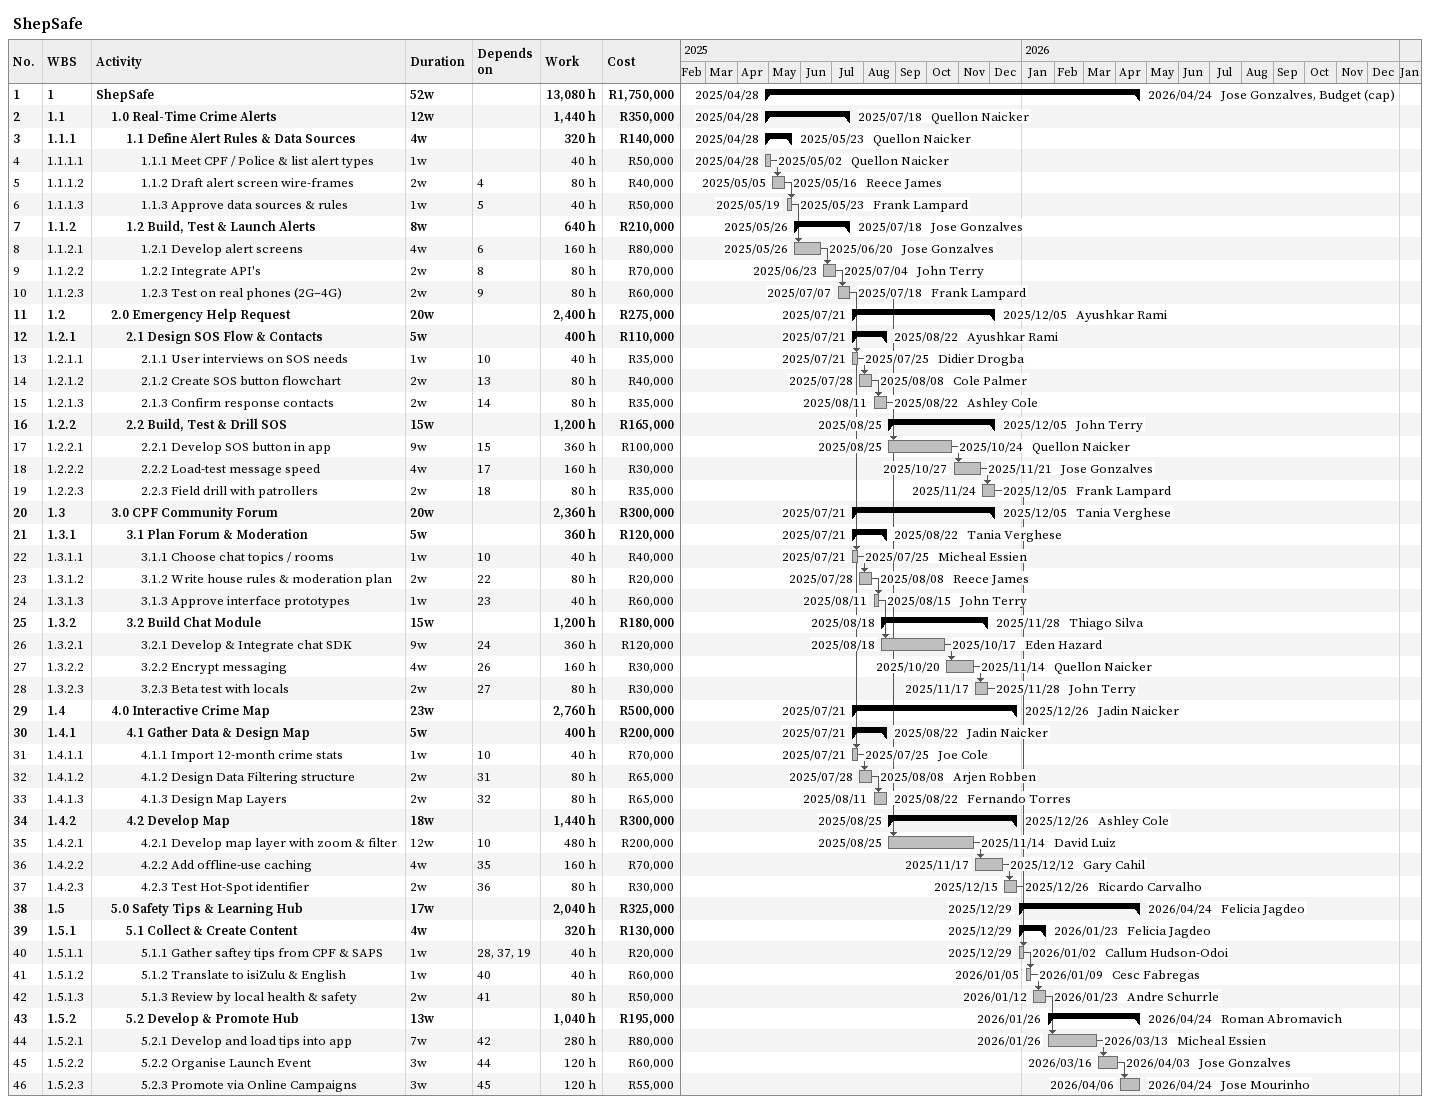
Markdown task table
ShepSafe

| ID | WBS | Task | Duration | Start | Finish | Predecessors | Resources | Work (h) | Cost (R) |
|---|---|---|---|---|---|---|---|---|---|
| 1 | 1 | **ShepSafe** | 52w | 2025-04-28 | 2026-04-24 |  | Jose Gonzalves, Budget (cap) | 13080 | 1750000 |
| 2 | 1.1 | **1.0 Real‑Time Crime Alerts** | 12w | 2025-04-28 | 2025-07-18 |  | Quellon Naicker | 1440 | 350000 |
| 3 | 1.1.1 | **1.1 Define Alert Rules & Data Sources** | 4w | 2025-04-28 | 2025-05-23 |  | Quellon Naicker | 320 | 140000 |
| 4 | 1.1.1.1 | 1.1.1 Meet CPF / Police & list alert types | 1w | 2025-04-28 | 2025-05-02 |  | Quellon Naicker | 40 | 50000 |
| 5 | 1.1.1.2 | 1.1.2 Draft alert screen wire‑frames | 2w | 2025-05-05 | 2025-05-16 | 4 | Reece James | 80 | 40000 |
| 6 | 1.1.1.3 | 1.1.3 Approve data sources & rules | 1w | 2025-05-19 | 2025-05-23 | 5 | Frank Lampard | 40 | 50000 |
| 7 | 1.1.2 | **1.2 Build, Test & Launch Alerts** | 8w | 2025-05-26 | 2025-07-18 |  | Jose Gonzalves | 640 | 210000 |
| 8 | 1.1.2.1 | 1.2.1 Develop alert screens | 4w | 2025-05-26 | 2025-06-20 | 6 | Jose Gonzalves | 160 | 80000 |
| 9 | 1.1.2.2 | 1.2.2 Integrate API's | 2w | 2025-06-23 | 2025-07-04 | 8 | John Terry | 80 | 70000 |
| 10 | 1.1.2.3 | 1.2.3 Test on real phones (2G–4G) | 2w | 2025-07-07 | 2025-07-18 | 9 | Frank Lampard | 80 | 60000 |
| 11 | 1.2 | **2.0 Emergency Help Request** | 20w | 2025-07-21 | 2025-12-05 |  | Ayushkar Rami | 2400 | 275000 |
| 12 | 1.2.1 | **2.1 Design SOS Flow & Contacts** | 5w | 2025-07-21 | 2025-08-22 |  | Ayushkar Rami | 400 | 110000 |
| 13 | 1.2.1.1 | 2.1.1 User interviews on SOS needs | 1w | 2025-07-21 | 2025-07-25 | 10 | Didier Drogba | 40 | 35000 |
| 14 | 1.2.1.2 | 2.1.2 Create SOS button flowchart | 2w | 2025-07-28 | 2025-08-08 | 13 | Cole Palmer | 80 | 40000 |
| 15 | 1.2.1.3 | 2.1.3 Confirm response contacts | 2w | 2025-08-11 | 2025-08-22 | 14 | Ashley Cole | 80 | 35000 |
| 16 | 1.2.2 | **2.2 Build, Test & Drill SOS** | 15w | 2025-08-25 | 2025-12-05 |  | John Terry | 1200 | 165000 |
| 17 | 1.2.2.1 | 2.2.1 Develop SOS button in app | 9w | 2025-08-25 | 2025-10-24 | 15 | Quellon Naicker | 360 | 100000 |
| 18 | 1.2.2.2 | 2.2.2 Load‑test message speed | 4w | 2025-10-27 | 2025-11-21 | 17 | Jose Gonzalves | 160 | 30000 |
| 19 | 1.2.2.3 | 2.2.3 Field drill with patrollers | 2w | 2025-11-24 | 2025-12-05 | 18 | Frank Lampard | 80 | 35000 |
| 20 | 1.3 | **3.0 CPF Community Forum** | 20w | 2025-07-21 | 2025-12-05 |  | Tania Verghese | 2360 | 300000 |
| 21 | 1.3.1 | **3.1 Plan Forum & Moderation** | 5w | 2025-07-21 | 2025-08-22 |  | Tania Verghese | 360 | 120000 |
| 22 | 1.3.1.1 | 3.1.1 Choose chat topics / rooms | 1w | 2025-07-21 | 2025-07-25 | 10 | Micheal Essien | 40 | 40000 |
| 23 | 1.3.1.2 | 3.1.2 Write house rules & moderation plan | 2w | 2025-07-28 | 2025-08-08 | 22 | Reece James | 80 | 20000 |
| 24 | 1.3.1.3 | 3.1.3 Approve interface prototypes | 1w | 2025-08-11 | 2025-08-15 | 23 | John Terry | 40 | 60000 |
| 25 | 1.3.2 | **3.2 Build Chat Module** | 15w | 2025-08-18 | 2025-11-28 |  | Thiago Silva | 1200 | 180000 |
| 26 | 1.3.2.1 | 3.2.1 Develop & Integrate chat SDK | 9w | 2025-08-18 | 2025-10-17 | 24 | Eden Hazard | 360 | 120000 |
| 27 | 1.3.2.2 | 3.2.2 Encrypt messaging | 4w | 2025-10-20 | 2025-11-14 | 26 | Quellon Naicker | 160 | 30000 |
| 28 | 1.3.2.3 | 3.2.3 Beta test with locals | 2w | 2025-11-17 | 2025-11-28 | 27 | John Terry | 80 | 30000 |
| 29 | 1.4 | **4.0 Interactive Crime Map** | 23w | 2025-07-21 | 2025-12-26 |  | Jadin Naicker | 2760 | 500000 |
| 30 | 1.4.1 | **4.1 Gather Data & Design Map** | 5w | 2025-07-21 | 2025-08-22 |  | Jadin Naicker | 400 | 200000 |
| 31 | 1.4.1.1 | 4.1.1 Import 12‑month crime stats | 1w | 2025-07-21 | 2025-07-25 | 10 | Joe Cole | 40 | 70000 |
| 32 | 1.4.1.2 | 4.1.2 Design Data Filtering structure | 2w | 2025-07-28 | 2025-08-08 | 31 | Arjen Robben | 80 | 65000 |
| 33 | 1.4.1.3 | 4.1.3 Design Map Layers | 2w | 2025-08-11 | 2025-08-22 | 32 | Fernando Torres | 80 | 65000 |
| 34 | 1.4.2 | **4.2 Develop Map** | 18w | 2025-08-25 | 2025-12-26 |  | Ashley Cole | 1440 | 300000 |
| 35 | 1.4.2.1 | 4.2.1 Develop map layer with zoom & filter | 12w | 2025-08-25 | 2025-11-14 | 10 | David Luiz | 480 | 200000 |
| 36 | 1.4.2.2 | 4.2.2 Add offline‑use caching | 4w | 2025-11-17 | 2025-12-12 | 35 | Gary Cahil | 160 | 70000 |
| 37 | 1.4.2.3 | 4.2.3 Test Hot-Spot identifier | 2w | 2025-12-15 | 2025-12-26 | 36 | Ricardo Carvalho | 80 | 30000 |
| 38 | 1.5 | **5.0 Safety Tips & Learning Hub** | 17w | 2025-12-29 | 2026-04-24 |  | Felicia Jagdeo | 2040 | 325000 |
| 39 | 1.5.1 | **5.1 Collect & Create Content** | 4w | 2025-12-29 | 2026-01-23 |  | Felicia Jagdeo | 320 | 130000 |
| 40 | 1.5.1.1 | 5.1.1 Gather saftey tips from CPF & SAPS | 1w | 2025-12-29 | 2026-01-02 | 28, 37, 19 | Callum Hudson-Odoi | 40 | 20000 |
| 41 | 1.5.1.2 | 5.1.2 Translate to isiZulu & English | 1w | 2026-01-05 | 2026-01-09 | 40 | Cesc Fabregas | 40 | 60000 |
| 42 | 1.5.1.3 | 5.1.3 Review by local health & safety | 2w | 2026-01-12 | 2026-01-23 | 41 | Andre Schurrle | 80 | 50000 |
| 43 | 1.5.2 | **5.2 Develop & Promote Hub** | 13w | 2026-01-26 | 2026-04-24 |  | Roman Abromavich | 1040 | 195000 |
| 44 | 1.5.2.1 | 5.2.1 Develop and load tips into app | 7w | 2026-01-26 | 2026-03-13 | 42 | Micheal Essien | 280 | 80000 |
| 45 | 1.5.2.2 | 5.2.2 Organise Launch Event | 3w | 2026-03-16 | 2026-04-03 | 44 | Jose Gonzalves | 120 | 60000 |
| 46 | 1.5.2.3 | 5.2.3 Promote via Online Campaigns | 3w | 2026-04-06 | 2026-04-24 | 45 | Jose Mourinho | 120 | 55000 |
